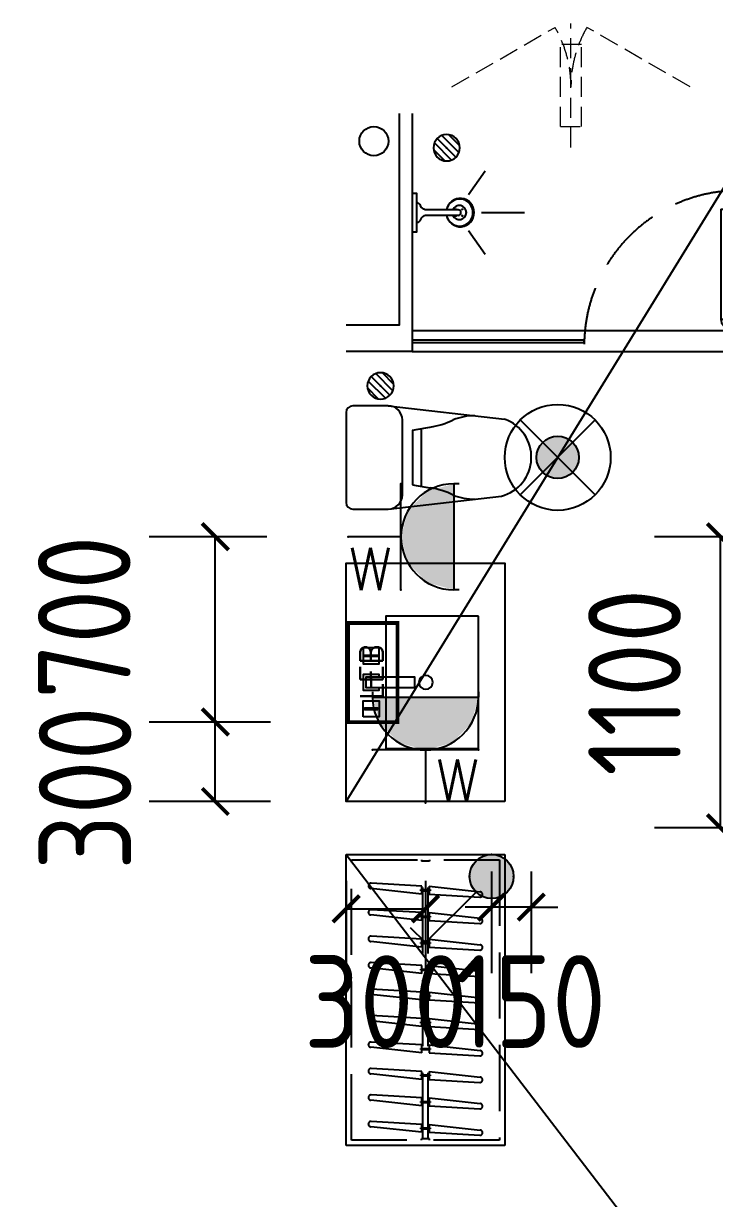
# Model space of a CAD drawing. Extents: x 3774419 to 4775970, y -926964 to 2266.
# Drawn here: x 3985800 to 3988413, y -704533 to -700094 of the extents above; entities that cross this region are included whole.
import ezdxf
from ezdxf.enums import TextEntityAlignment as Align

# ---------------------------------------------------------------- set-up
doc = ezdxf.new("R2010")
doc.units = 0
doc.header["$LTSCALE"] = 1000
doc.header["$MEASUREMENT"] = 0
for name, pattern in [('A户型$0$DASH', [0.35, 0.25, -0.1]), ('DASH', [0.35, 0.25, -0.1]), ('HIDDEN', [0.375, 0.25, -0.125])]:
    doc.linetypes.add(name, pattern=pattern)
doc.layers.get('0').update_dxf_attribs({"linetype": 'CONTINUOUS'})
doc.layers.get('Defpoints').update_dxf_attribs({"linetype": 'CONTINUOUS'})
for name, color, linetype in [('!!电气', 1, 'CONTINUOUS'), ('5fur', 175, 'CONTINUOUS'), ('EQUIP-插座', 3, 'CONTINUOUS'), ('EQUIP-照明', 3, 'CONTINUOUS'), ('IP-bath&kitchen-JOHNSON', 4, 'CONTINUOUS'), ('LVTRY', 252, 'CONTINUOUS'), ('P-bath&kitchen-JOHNSON', 4, 'CONTINUOUS'), ('TEL_TEXT', 7, 'CONTINUOUS'), ('VPIPE-中水', 122, 'CONTINUOUS')]:
    doc.layers.add(name, color=color, linetype=linetype)
for name, color, linetype, lineweight in [('EQUIP-消防', 3, 'CONTINUOUS', 20), ('WINDOW', 146, 'CONTINUOUS', 20), ('平面-空调室内机', 176, 'CONTINUOUS', 9), ('平面-空调预留孔', 252, 'CONTINUOUS', 15)]:
    doc.layers.add(name, color=color, linetype=linetype, lineweight=lineweight)
doc.styles.add('_TEL_DIM', font='SIMPLEX', dxfattribs={"width": 0.8, "height": 3.5, "bigfont": 'HZTXT'})
doc.styles.get("Standard").update_dxf_attribs({"font": 'gbenor.shx', "bigfont": 'gbcbig.shx'})
doc.dimstyles.get("Standard").update_dxf_attribs({"dimscale": 100, "dimtxt": 3.5, "dimasz": 1, "dimexe": 2.5, "dimexo": 3, "dimgap": 1.5, "dimtad": 1, "dimdec": 0, "dimzin": 0, "dimdsep": 46, "dimtxsty": 'Standard', "dimblk": 'ARCHTICK', "dimcen": 0.09, "dimadec": 0, "dimazin": 0, "dimtfac": 1, "dimtdec": 0, "dimtix": 1, "dimtmove": 2, "dimatfit": 3, "dimfxl": 1, "dimtolj": 1, "dimtzin": 0, "dimarcsym": 0})

# ---------------------------------------------------------------- blocks, each defined once
blk = doc.blocks.new('rrrrrrrrrrrra')
at = {"color": 8}
for p, q in [((-112.4, 458.7), (-112.4, 324.3)), ((252.6, 483.7), (-87.4, 483.7)), ((277.6, 324.3), (277.6, 458.7)), ((-112.4, 324.3), (-63.7, -103.4)), ((277.6, 324.3), (227.5, -115.6)), ((-59.1, 271.1), (224.3, 271.1)), ((-20.6, 232.4), (-34.2, 153.6)), ((185.8, 232.4), (-20.6, 232.4)), ((185.8, 232.4), (199.4, 153.6)), ((191.3, 200.5), (-26.1, 200.5))]:
    blk.add_line(p, q, dxfattribs=at)
for centre, radius, start, end in [((-87.4, 458.7), 25, 90, 180), ((252.6, 458.7), 25, 0, 90), ((-59.1, 324.3), 53.3, 180, 270), ((224.3, 324.3), 53.3, 270, 0), ((-322.6, 209.8), 293.8, 333.5369, 351.4828), ((487.8, 209.8), 293.8, 188.5172, 206.4631), ((149, -3.2), 224.1, 158.5202, 180), ((16.2, -3.2), 224.1, 0, 21.4798), ((83.8, -63.6), 152.8, 195.0773, 340.1181)]:
    blk.add_arc(centre, radius, start, end, dxfattribs=at)
blk = doc.blocks.new('A$C1E0F638F')
for points in [[(499.7, 435.1), (499.7, 85.1), (0, 85.1), (0, 435.1)], [(269.9, 30), (229.9, 30), (229.9, 195), (269.9, 195)], [(119.9, 0), (179.9, 0), (179.9, 60), (119.9, 60)], [(146.9, 55), (152.9, 55), (152.9, 5), (146.9, 5)], [(379.9, 0), (319.9, 0), (319.9, 60), (379.9, 60)], [(352.9, 55), (346.9, 55), (346.9, 5), (352.9, 5)], [(229.9, 30), (269.9, 30), (269.9, 10), (229.9, 10)]]:
    blk.add_lwpolyline(points, close=True)
blk.add_lwpolyline([(269.9, 60), (279.9, 60), (279.9, 0), (219.9, 0), (219.9, 60), (229.9, 60)])
blk.add_circle((249.9, 236.3), 26)
blk = doc.blocks.new('$lvtry$00000171')
for p, q in [((-74.2, 10.6), (-10.6, 74.2)), ((-69.8, -27.4), (27.4, 69.8)), ((-53, -53), (53, 53)), ((-27.4, -69.8), (69.8, 27.4)), ((10.6, -74.2), (74.2, -10.6))]:
    blk.add_line(p, q)
blk.add_circle((0, 0), 75)
blk.add_point((0, 0))
blk = doc.blocks.new('A$C5DCB2F21')
at = {"layer": 'IP-bath&kitchen-JOHNSON', "color": 8}
for p, q in [((73.6, 0), (-73.6, 0)), ((-10.5, -173.5), (-10.5, -49.3)), ((10.6, -173.5), (10.6, -49.3)), ((-68.3, -213.2), (-157.7, -275)), ((68.2, -213.2), (157.6, -275)), ((-0.1, -261.4), (-0.1, -424.7))]:
    blk.add_line(p, q, dxfattribs=at)
blk.add_lwpolyline([(73.6, 0), (73.6, -15.8), (-73.6, -15.8), (-73.6, 0)], dxfattribs=at)
for points in [[(-26.3, -30.7, -0.364142), (-37.8, -15.8, -0.020495)], [(-10.5, -49.4, 0.214893), (-26.3, -30.7, 7.649644)], [(10.6, -49.3, -0.21439), (26.3, -30.7, -7.649644)], [(26.3, -30.7, 0.364142), (37.8, -15.8, 0.020495)]]:
    blk.add_lwpolyline(points, format="xyb", dxfattribs=at)
blk.add_arc((0, -173.5), 10.5, 180, 0, dxfattribs=at)
for centre, major_axis, ratio, start_param, end_param in [((0, -181.3), (53.6, 0), 0.987577, 1.76809, 7.656688), ((0, -178.8), (-51, 0), 0.990052, -1.36297, 4.504563), ((0, -177.8), (-26.8, 0), 0.994812, -1.167677, 4.309269), ((-12.4, -164.7), (0, 1.43), 0.85, -1.570796, 4.712389), ((12.5, -164.7), (0, 1.43), 0.85, 4.712389, 10.995574), ((-12.4, -189.2), (0, 1.43), 0.85, 4.712389, 10.995574), ((12.5, -189.2), (0, 1.43), 0.85, 4.712389, 10.995574)]:
    blk.add_ellipse(centre, major_axis=major_axis, ratio=ratio, start_param=start_param, end_param=end_param, dxfattribs=at)
blk = doc.blocks.new('GDGDRGDGRD')
blk.add_hatch(color=252).paths.add_polyline_path([(491782.3, 524769), (491781.2, 524771.8), (491772.9, 524768.4), (491774, 524765.6)])
at = {"color": 252}
for p, q in [((491771.2, 524768.2), (491783, 524773.1)), ((491771.9, 524767.9), (491772.4, 524768.2)), ((491772, 524751.9), (491774.2, 524751.4)), ((491774.2, 524751.4), (491772.1, 524751.5)), ((491782.8, 524759.9), (491772.3, 524759.9)), ((491772.4, 524768.2), (491773.7, 524764.9)), ((491782.8, 524761.2), (491772.4, 524761.2)), ((491772.6, 524759.9), (491772.6, 524740.3)), ((491773.7, 524764.9), (491783, 524768.8)), ((491777.6, 524770.8), (491777.6, 524731.7)), ((491783.2, 524752), (491781, 524751.5)), ((491781, 524751.5), (491783.1, 524751.5)), ((491781.6, 524772), (491783.3, 524772.7)), ((491781.6, 524772), (491783, 524768.8)), ((491782.6, 524759.9), (491782.6, 524738.5))]:
    blk.add_line(p, q, dxfattribs=at)
for centre, radius, start, end in [((491783.7, 524755), 13.5, 155.1524, 208.9779), ((491771.6, 524767.3), 1, 111.5266, 175.7652), ((491791.1, 524766.6), 20.5, 177.9915, 196.9003), ((491772.1, 524767.5), 0.5, 112.733, 178.0542), ((491791.1, 524766.7), 19.5, 177.4658, 196.2484), ((491786.2, 524755.4), 14.6, 161.8973, 193.7147), ((491772.3, 524748.7), 0.5, 208.9779, 24.2283), ((491781.4, 524752.8), 9.42, 188.0154, 204.2283), ((491782.7, 524748.6), 0.5, 155.4186, 330.1502), ((491771.6, 524753.7), 11.7, 335.4186, 349.5177), ((491806.6, 524764.1), 24, 160.7609, 187.0487), ((491771.3, 524755.4), 12.4, 343.9451, 21.3478), ((491783.4, 524772), 1.17, 340.0401, 112.533), ((491771.5, 524755), 13.4, 330.1502, 25.0815), ((491783.5, 524772.2), 0.5, 340.7609, 112.533), ((491803.9, 524764.6), 20.6, 160.0401, 190.8473)]:
    blk.add_arc(centre, radius, start, end, dxfattribs=at)
blk.add_open_spline([(491772.6, 524740.3), (491773.5, 524739.5), (491775.3, 524737.9), (491778.5, 524741.7), (491781, 524739.7), (491782.6, 524738.5)], degree=3, knots=[0, 0, 0, 0, 3.066329, 6.218313, 11.124135, 11.124135, 11.124135, 11.124135])
at = {"layer": 'IP-bath&kitchen-JOHNSON', "color": 252}
for p, q in [((490532.6, 524228.1), (491882.6, 524228.1)), ((490532.6, 524193.1), (491182.6, 524193.1)), ((490532.6, 524183.1), (491182.6, 524183.1)), ((491182.6, 524183.1), (491182.6, 524193.1)), ((491882.6, 524183.1), (491782.6, 524183.1)), ((491782.6, 524173.1), (491782.6, 524183.1)), ((491882.6, 524173.1), (491782.6, 524173.1)), ((490532.6, 524148.1), (491882.6, 524148.1))]:
    blk.add_line(p, q, dxfattribs=at)
for points in [[(490532.6, 525048.5), (490532.6, 524148.1), (490282.6, 524148.1)], [(490482.6, 525048.5), (490482.6, 524248.1), (490282.6, 524248.1)]]:
    blk.add_lwpolyline(points, dxfattribs=at)
at = {"layer": 'LVTRY', "color": 252}
blk.add_lwpolyline([(490882.6, 522448.5), (490282.6, 522448.5), (490282.6, 523348.5), (490882.6, 523348.5)], close=True, dxfattribs=at)
at = {"layer": 'P-bath&kitchen-JOHNSON', "color": 252}
for p, q in [((491735.2, 524722.6), (491735.2, 524697.2)), ((491766.9, 524722.6), (491735.2, 524722.6)), ((491772.5, 524735.5), (491778.8, 524735.5)), ((491772.5, 524705.5), (491772.5, 524735.5)), ((491772.5, 524705.5), (491778.8, 524705.5)), ((491775.4, 524735.5), (491777.7, 524733.2)), ((491775.4, 524716.5), (491775.4, 524735.5)), ((491775.4, 524724.6), (491775.4, 524705.5)), ((491775.4, 524705.5), (491777.7, 524707.8)), ((491777.7, 524718), (491777.7, 524733.2)), ((491777.7, 524718), (491777.7, 524707.8)), ((491778.8, 524735.5), (491780.5, 524733.8)), ((491778.8, 524733.2), (491778.8, 524735.5)), ((491778.8, 524707.8), (491778.8, 524705.5)), ((491778.8, 524705.5), (491780.5, 524707.3)), ((491780.5, 524733.2), (491780.5, 524733.8)), ((491780.5, 524707.8), (491780.5, 524707.3)), ((491788.8, 524722.6), (491843.5, 524722.6)), ((491794.2, 524735.5), (491797.1, 524735.5)), ((491794.2, 524735.5), (491794.2, 524705.5)), ((491794.2, 524705.5), (491797.1, 524705.5)), ((491797.1, 524735.5), (491799.4, 524733.2)), ((491797.1, 524735.5), (491797.1, 524718.1)), ((491797.1, 524705.5), (491797.1, 524723)), ((491797.1, 524705.5), (491799.4, 524707.9)), ((491799.4, 524707.9), (491799.4, 524733.2)), ((491820.4, 524697.2), (491820.4, 524722.6)), ((491699.5, 524686.9), (491699.5, 524271.2)), ((491699.5, 524686.9), (491724.8, 524686.9)), ((491724.8, 524686.9), (491724.8, 524271.2)), ((491766.9, 524697.2), (491735.2, 524697.2)), ((491788.8, 524697.2), (491843.5, 524697.2)), ((491699.5, 524271.2), (491724.8, 524271.2)), ((491735.2, 524235.5), (491735.2, 524260.8)), ((491735.2, 524260.8), (491766.9, 524260.8)), ((491769.2, 524263.1), (491766.9, 524260.8)), ((491766.9, 524260.8), (491766.9, 524235.5)), ((491769.2, 524263.1), (491769.2, 524233.2)), ((491772, 524263.1), (491769.2, 524263.1)), ((491772, 524263.1), (491772, 524233.2)), ((491783.6, 524263.1), (491786.4, 524263.1)), ((491783.6, 524233.2), (491783.6, 524263.1)), ((491786.4, 524233.2), (491786.4, 524263.1)), ((491786.4, 524263.1), (491788.2, 524261.4)), ((491788.2, 524234.9), (491788.2, 524261.4)), ((491735.2, 524235.5), (491766.9, 524235.5)), ((491769.2, 524233.2), (491766.9, 524235.5)), ((491772, 524233.2), (491769.2, 524233.2)), ((491783.6, 524233.2), (491786.4, 524233.2))]:
    blk.add_line(p, q, dxfattribs=at)
blk.add_lwpolyline([(491782.6, 524173.1), (491782.6, 524759.9), (491772.6, 524759.9), (491772.6, 524173.2)], close=True, dxfattribs=at)
at = {"layer": 'P-bath&kitchen-JOHNSON', "color": 252, "linetype": 'DASH'}
blk.add_arc((491768.7, 524170.7), 586.2, 89.7967, 179.3922, dxfattribs=at)
at = {"layer": 'P-bath&kitchen-JOHNSON', "color": 252}
blk.add_arc((491834.9, 524709.9), 15.3, 304.053, 55.9616, dxfattribs=at)
for centre, major_axis, start_param, end_param in [((491735.2, 524686.9), (0, 10.4), 0, 1.570796), ((491735.2, 524271.2), (0, 35.7), 1.570796, 3.141593), ((491735.2, 524271.2), (0, 10.4), 1.570796, 3.141593)]:
    blk.add_ellipse(centre, major_axis=major_axis, ratio=1, start_param=start_param, end_param=end_param, dxfattribs=at)
at = {"layer": 'IP-bath&kitchen-JOHNSON', "color": 252, "rotation": 90.008488524447}
blk.add_blockref('A$C5DCB2F21', (490532.6, 524673.5), dxfattribs=at)
at = {"layer": 'LVTRY', "color": 252, "xscale": -0.6666666667107826, "yscale": 0.6666666667107826}
for p in [(490662.6, 524918.5), (490412.6, 524018.5)]:
    blk.add_blockref('$lvtry$00000171', p, dxfattribs=at)
at = {"layer": 'LVTRY', "color": 252, "extrusion": (0, 0, -1), "xscale": -1, "zscale": -1, "rotation": 270}
blk.add_blockref('rrrrrrrrrrrra', (-490766.3, 523665.7), dxfattribs=at)
at = {"layer": 'LVTRY', "color": 252, "xscale": -1, "rotation": 270}
blk.add_blockref('A$C1E0F638F', (490347.5, 522648.8), dxfattribs=at)
blk = doc.blocks.new('dongkong')
at = {"layer": '平面-空调预留孔', "color": 8, "linetype": 'HIDDEN', "ltscale": 0.3}
for p, q in [((-603796, 210899.9), (-603796, 210431.5)), ((-603836, 210821), (-603836, 210510.8)), ((-603836, 210821), (-603756, 210821)), ((-603756, 210821), (-603756, 210510.8))]:
    blk.add_line(p, q, dxfattribs=at)
blk.add_lwpolyline([(-603756, 210510.8), (-603836, 210510.8)], dxfattribs=at)
blk = doc.blocks.new('FGDGDGRDGRRD')
at = {"color": 252}
for p, q in [((419434.8, 366658.6), (419434.8, 367758.3)), ((419434.8, 367758.3), (420034.8, 367758.3)), ((419434.8, 366658.6), (419434.8, 367758.3)), ((419434.8, 367758.3), (420034.8, 367758.3)), ((420034.8, 367758.3), (420034.8, 366658.6)), ((420034.8, 367758.3), (420034.8, 366658.6)), ((420034.8, 366658.6), (419434.8, 366658.6)), ((420034.8, 366658.6), (419434.8, 366658.6)), ((420034.8, 366658.6), (420034.8, 366658.6)), ((420034.8, 366658.6), (420034.8, 366658.6))]:
    blk.add_line(p, q, dxfattribs=at)
at = {"layer": '5fur', "color": 252, "linetype": 'A户型$0$DASH'}
for p, q in [((419434.8, 366658.6), (419434.8, 367758.3)), ((419434.8, 367758.3), (420034.8, 367758.3)), ((419434.8, 366658.6), (419434.8, 367758.3)), ((419434.8, 367758.3), (420034.8, 367758.3)), ((419454.8, 366678.6), (419454.8, 367738.3)), ((419454.8, 367738.3), (420014.8, 367738.3)), ((419454.8, 366678.6), (419454.8, 367738.3)), ((419454.8, 367738.3), (420014.8, 367738.3)), ((419719.6, 367738.3), (419719.6, 367733.3)), ((419719.6, 367738.3), (419719.6, 367733.3)), ((419750.1, 367733.3), (419719.6, 367733.3)), ((419750.1, 367733.3), (419719.6, 367733.3)), ((419724.6, 366683.6), (419724.6, 367733.3)), ((419724.6, 366683.6), (419724.6, 367733.3)), ((419745.1, 366683.6), (419745.1, 367733.3)), ((419745.1, 366683.6), (419745.1, 367733.3)), ((419750.1, 367738.3), (419750.1, 367733.3)), ((419750.1, 367738.3), (419750.1, 367733.3)), ((420014.8, 367738.3), (420014.8, 366678.6)), ((420014.8, 367738.3), (420014.8, 366678.6)), ((420034.8, 367758.3), (420034.8, 366658.6)), ((420034.8, 367758.3), (420034.8, 366658.6)), ((419720.5, 367638.3), (419529.4, 367649.5)), ((419720.5, 367638.3), (419529.4, 367649.5)), ((419720.5, 367625.3), (419720.5, 367638.3)), ((419720.5, 367625.3), (419720.5, 367638.3)), ((419749.1, 367638.3), (419749.1, 367625.3)), ((419749.1, 367638.3), (419941.8, 367617)), ((419749.1, 367638.3), (419749.1, 367625.3)), ((419749.1, 367638.3), (419941.8, 367617)), ((419720.5, 367608.3), (419527.8, 367629.6)), ((419720.5, 367608.3), (419527.8, 367629.6)), ((419717.5, 367621.3), (419717.5, 367625.3)), ((419717.5, 367625.3), (419752.1, 367625.3)), ((419717.5, 367621.3), (419717.5, 367625.3)), ((419717.5, 367625.3), (419752.1, 367625.3)), ((419717.5, 367621.3), (419752.1, 367621.3)), ((419717.5, 367621.3), (419752.1, 367621.3)), ((419720.5, 367608.3), (419720.5, 367621.3)), ((419720.5, 367608.3), (419720.5, 367621.3)), ((419749.1, 367621.3), (419749.1, 367608.3)), ((419749.1, 367621.3), (419749.1, 367608.3)), ((419749.1, 367608.3), (419940.3, 367597.1)), ((419749.1, 367608.3), (419940.3, 367597.1)), ((419752.1, 367625.3), (419752.1, 367621.3)), ((419752.1, 367625.3), (419752.1, 367621.3)), ((419720.5, 367538.3), (419529.4, 367549.5)), ((419720.5, 367538.3), (419529.4, 367549.5)), ((419720.5, 367508.3), (419527.8, 367529.6)), ((419720.5, 367508.3), (419527.8, 367529.6)), ((419717.5, 367521.3), (419717.5, 367525.3)), ((419717.5, 367525.3), (419752.1, 367525.3)), ((419717.5, 367521.3), (419717.5, 367525.3)), ((419717.5, 367525.3), (419752.1, 367525.3)), ((419717.5, 367521.3), (419752.1, 367521.3)), ((419717.5, 367521.3), (419752.1, 367521.3)), ((419720.5, 367525.3), (419720.5, 367538.3)), ((419720.5, 367525.3), (419720.5, 367538.3)), ((419720.5, 367508.3), (419720.5, 367521.3)), ((419720.5, 367508.3), (419720.5, 367521.3)), ((419749.1, 367538.3), (419749.1, 367525.3)), ((419749.1, 367538.3), (419941.8, 367517)), ((419749.1, 367538.3), (419749.1, 367525.3)), ((419749.1, 367538.3), (419941.8, 367517)), ((419749.1, 367521.3), (419749.1, 367508.3)), ((419749.1, 367521.3), (419749.1, 367508.3)), ((419749.1, 367508.3), (419940.3, 367497.1)), ((419749.1, 367508.3), (419940.3, 367497.1)), ((419752.1, 367525.3), (419752.1, 367521.3)), ((419752.1, 367525.3), (419752.1, 367521.3)), ((419720.5, 367408.3), (419527.8, 367429.6)), ((419720.5, 367408.3), (419527.8, 367429.6)), ((419720.5, 367438.3), (419529.4, 367449.5)), ((419720.5, 367438.3), (419529.4, 367449.5)), ((419717.5, 367421.3), (419717.5, 367425.3)), ((419717.5, 367425.3), (419752.1, 367425.3)), ((419717.5, 367421.3), (419717.5, 367425.3)), ((419717.5, 367425.3), (419752.1, 367425.3)), ((419717.5, 367421.3), (419752.1, 367421.3)), ((419717.5, 367421.3), (419752.1, 367421.3)), ((419720.5, 367425.3), (419720.5, 367438.3)), ((419720.5, 367425.3), (419720.5, 367438.3)), ((419720.5, 367408.3), (419720.5, 367421.3)), ((419720.5, 367408.3), (419720.5, 367421.3)), ((419749.1, 367438.3), (419749.1, 367425.3)), ((419749.1, 367438.3), (419941.8, 367417)), ((419749.1, 367438.3), (419749.1, 367425.3)), ((419749.1, 367438.3), (419941.8, 367417)), ((419749.1, 367421.3), (419749.1, 367408.3)), ((419749.1, 367421.3), (419749.1, 367408.3)), ((419752.1, 367425.3), (419752.1, 367421.3)), ((419752.1, 367425.3), (419752.1, 367421.3)), ((419749.1, 367408.3), (419940.3, 367397.1)), ((419749.1, 367408.3), (419940.3, 367397.1)), ((419720.5, 367308.3), (419527.8, 367329.6)), ((419720.5, 367308.3), (419527.8, 367329.6)), ((419720.5, 367338.3), (419529.4, 367349.5)), ((419720.5, 367338.3), (419529.4, 367349.5)), ((419717.5, 367321.3), (419717.5, 367325.3)), ((419717.5, 367325.3), (419752.1, 367325.3)), ((419717.5, 367321.3), (419717.5, 367325.3)), ((419717.5, 367325.3), (419752.1, 367325.3)), ((419720.5, 367325.3), (419720.5, 367338.3)), ((419720.5, 367325.3), (419720.5, 367338.3)), ((419749.1, 367338.3), (419749.1, 367325.3)), ((419749.1, 367338.3), (419941.8, 367317)), ((419749.1, 367338.3), (419749.1, 367325.3)), ((419749.1, 367338.3), (419941.8, 367317)), ((419752.1, 367325.3), (419752.1, 367321.3)), ((419752.1, 367325.3), (419752.1, 367321.3)), ((419717.5, 367321.3), (419752.1, 367321.3)), ((419717.5, 367321.3), (419752.1, 367321.3)), ((419720.5, 367308.3), (419720.5, 367321.3)), ((419720.5, 367308.3), (419720.5, 367321.3)), ((419749.1, 367321.3), (419749.1, 367308.3)), ((419749.1, 367321.3), (419749.1, 367308.3)), ((419749.1, 367308.3), (419940.3, 367297.1)), ((419749.1, 367308.3), (419940.3, 367297.1)), ((419720.5, 367238.3), (419529.4, 367249.5)), ((419720.5, 367238.3), (419529.4, 367249.5)), ((419720.5, 367225.3), (419720.5, 367238.3)), ((419720.5, 367225.3), (419720.5, 367238.3)), ((419749.1, 367238.3), (419749.1, 367225.3)), ((419749.1, 367238.3), (419941.8, 367217)), ((419749.1, 367238.3), (419749.1, 367225.3)), ((419749.1, 367238.3), (419941.8, 367217)), ((419720.5, 367208.3), (419527.8, 367229.6)), ((419720.5, 367208.3), (419527.8, 367229.6)), ((419717.5, 367221.3), (419717.5, 367225.3)), ((419717.5, 367225.3), (419752.1, 367225.3)), ((419717.5, 367221.3), (419717.5, 367225.3)), ((419717.5, 367225.3), (419752.1, 367225.3)), ((419717.5, 367221.3), (419752.1, 367221.3)), ((419717.5, 367221.3), (419752.1, 367221.3)), ((419720.5, 367208.3), (419720.5, 367221.3)), ((419720.5, 367208.3), (419720.5, 367221.3)), ((419749.1, 367221.3), (419749.1, 367208.3)), ((419749.1, 367221.3), (419749.1, 367208.3)), ((419749.1, 367208.3), (419940.3, 367197.1)), ((419749.1, 367208.3), (419940.3, 367197.1)), ((419752.1, 367225.3), (419752.1, 367221.3)), ((419752.1, 367225.3), (419752.1, 367221.3)), ((419720.5, 367138.3), (419529.4, 367149.5)), ((419720.5, 367138.3), (419529.4, 367149.5)), ((419720.5, 367108.3), (419527.8, 367129.6)), ((419720.5, 367108.3), (419527.8, 367129.6)), ((419717.5, 367121.3), (419717.5, 367125.3)), ((419717.5, 367125.3), (419752.1, 367125.3)), ((419717.5, 367121.3), (419717.5, 367125.3)), ((419717.5, 367125.3), (419752.1, 367125.3)), ((419717.5, 367121.3), (419752.1, 367121.3)), ((419717.5, 367121.3), (419752.1, 367121.3)), ((419720.5, 367125.3), (419720.5, 367138.3)), ((419720.5, 367125.3), (419720.5, 367138.3)), ((419720.5, 367108.3), (419720.5, 367121.3)), ((419720.5, 367108.3), (419720.5, 367121.3)), ((419749.1, 367138.3), (419749.1, 367125.3)), ((419749.1, 367138.3), (419941.8, 367117)), ((419749.1, 367138.3), (419749.1, 367125.3)), ((419749.1, 367138.3), (419941.8, 367117)), ((419749.1, 367121.3), (419749.1, 367108.3)), ((419749.1, 367121.3), (419749.1, 367108.3)), ((419749.1, 367108.3), (419940.3, 367097.1)), ((419749.1, 367108.3), (419940.3, 367097.1)), ((419752.1, 367125.3), (419752.1, 367121.3)), ((419752.1, 367125.3), (419752.1, 367121.3)), ((419720.5, 367008.3), (419527.8, 367029.6)), ((419720.5, 367008.3), (419527.8, 367029.6)), ((419720.5, 367038.3), (419529.4, 367049.5)), ((419720.5, 367038.3), (419529.4, 367049.5)), ((419717.5, 367021.3), (419717.5, 367025.3)), ((419717.5, 367025.3), (419752.1, 367025.3)), ((419717.5, 367021.3), (419717.5, 367025.3)), ((419717.5, 367025.3), (419752.1, 367025.3)), ((419717.5, 367021.3), (419752.1, 367021.3)), ((419717.5, 367021.3), (419752.1, 367021.3)), ((419720.5, 367025.3), (419720.5, 367038.3)), ((419720.5, 367025.3), (419720.5, 367038.3)), ((419720.5, 367008.3), (419720.5, 367021.3)), ((419720.5, 367008.3), (419720.5, 367021.3)), ((419749.1, 367038.3), (419749.1, 367025.3)), ((419749.1, 367038.3), (419941.8, 367017)), ((419749.1, 367038.3), (419749.1, 367025.3)), ((419749.1, 367038.3), (419941.8, 367017)), ((419749.1, 367021.3), (419749.1, 367008.3)), ((419749.1, 367021.3), (419749.1, 367008.3)), ((419752.1, 367025.3), (419752.1, 367021.3)), ((419752.1, 367025.3), (419752.1, 367021.3)), ((419749.1, 367008.3), (419940.3, 366997.1)), ((419749.1, 367008.3), (419940.3, 366997.1)), ((419720.5, 366908.3), (419527.8, 366929.6)), ((419720.5, 366908.3), (419527.8, 366929.6)), ((419720.5, 366938.3), (419529.4, 366949.5)), ((419720.5, 366938.3), (419529.4, 366949.5)), ((419717.5, 366921.3), (419717.5, 366925.3)), ((419717.5, 366925.3), (419752.1, 366925.3)), ((419717.5, 366921.3), (419717.5, 366925.3)), ((419717.5, 366925.3), (419752.1, 366925.3)), ((419720.5, 366925.3), (419720.5, 366938.3)), ((419720.5, 366925.3), (419720.5, 366938.3)), ((419749.1, 366938.3), (419749.1, 366925.3)), ((419749.1, 366938.3), (419941.8, 366917)), ((419749.1, 366938.3), (419749.1, 366925.3)), ((419749.1, 366938.3), (419941.8, 366917)), ((419752.1, 366925.3), (419752.1, 366921.3)), ((419752.1, 366925.3), (419752.1, 366921.3)), ((419717.5, 366921.3), (419752.1, 366921.3)), ((419717.5, 366921.3), (419752.1, 366921.3)), ((419720.5, 366908.3), (419720.5, 366921.3)), ((419720.5, 366908.3), (419720.5, 366921.3)), ((419749.1, 366921.3), (419749.1, 366908.3)), ((419749.1, 366921.3), (419749.1, 366908.3)), ((419749.1, 366908.3), (419940.3, 366897.1)), ((419749.1, 366908.3), (419940.3, 366897.1)), ((419720.5, 366838.3), (419529.4, 366849.5)), ((419720.5, 366838.3), (419529.4, 366849.5)), ((419720.5, 366825.3), (419720.5, 366838.3)), ((419720.5, 366825.3), (419720.5, 366838.3)), ((419749.1, 366838.3), (419749.1, 366825.3)), ((419749.1, 366838.3), (419941.8, 366817)), ((419749.1, 366838.3), (419749.1, 366825.3)), ((419749.1, 366838.3), (419941.8, 366817)), ((419720.5, 366808.3), (419527.8, 366829.6)), ((419720.5, 366808.3), (419527.8, 366829.6)), ((419717.5, 366821.3), (419717.5, 366825.3)), ((419717.5, 366825.3), (419752.1, 366825.3)), ((419717.5, 366821.3), (419717.5, 366825.3)), ((419717.5, 366825.3), (419752.1, 366825.3)), ((419717.5, 366821.3), (419752.1, 366821.3)), ((419717.5, 366821.3), (419752.1, 366821.3)), ((419720.5, 366808.3), (419720.5, 366821.3)), ((419720.5, 366808.3), (419720.5, 366821.3)), ((419749.1, 366821.3), (419749.1, 366808.3)), ((419749.1, 366821.3), (419749.1, 366808.3)), ((419749.1, 366808.3), (419940.3, 366797.1)), ((419749.1, 366808.3), (419940.3, 366797.1)), ((419752.1, 366825.3), (419752.1, 366821.3)), ((419752.1, 366825.3), (419752.1, 366821.3)), ((419720.5, 366738.3), (419529.4, 366749.5)), ((419720.5, 366738.3), (419529.4, 366749.5)), ((419720.5, 366708.3), (419527.8, 366729.6)), ((419720.5, 366708.3), (419527.8, 366729.6)), ((419717.5, 366721.3), (419717.5, 366725.3)), ((419717.5, 366725.3), (419752.1, 366725.3)), ((419717.5, 366721.3), (419717.5, 366725.3)), ((419717.5, 366725.3), (419752.1, 366725.3)), ((419717.5, 366721.3), (419752.1, 366721.3)), ((419717.5, 366721.3), (419752.1, 366721.3)), ((419720.5, 366725.3), (419720.5, 366738.3)), ((419720.5, 366725.3), (419720.5, 366738.3)), ((419720.5, 366708.3), (419720.5, 366721.3)), ((419720.5, 366708.3), (419720.5, 366721.3)), ((419749.1, 366738.3), (419749.1, 366725.3)), ((419749.1, 366738.3), (419941.8, 366717)), ((419749.1, 366738.3), (419749.1, 366725.3)), ((419749.1, 366738.3), (419941.8, 366717)), ((419749.1, 366721.3), (419749.1, 366708.3)), ((419749.1, 366721.3), (419749.1, 366708.3)), ((419749.1, 366708.3), (419940.3, 366697.1)), ((419749.1, 366708.3), (419940.3, 366697.1)), ((419752.1, 366725.3), (419752.1, 366721.3)), ((419752.1, 366725.3), (419752.1, 366721.3)), ((420034.8, 366658.6), (419434.8, 366658.6)), ((420034.8, 366658.6), (419434.8, 366658.6)), ((420014.8, 366678.6), (419454.8, 366678.6)), ((420014.8, 366678.6), (419454.8, 366678.6)), ((419719.6, 366678.6), (419719.6, 366683.6)), ((419719.6, 366678.6), (419719.6, 366683.6)), ((419750.1, 366683.6), (419719.6, 366683.6)), ((419750.1, 366683.6), (419719.6, 366683.6)), ((419750.1, 366678.6), (419750.1, 366683.6)), ((419750.1, 366678.6), (419750.1, 366683.6))]:
    blk.add_line(p, q, dxfattribs=at)
for centre, start, end in [((419528.8, 367639.5), 86.9606, 264.2894), ((419528.8, 367639.5), 86.9606, 264.2894), ((419940.8, 367607), 266.9606, 84.2894), ((419940.8, 367607), 266.9606, 84.2894), ((419528.8, 367539.5), 86.9606, 264.2894), ((419528.8, 367539.5), 86.9606, 264.2894), ((419940.8, 367507), 266.9606, 84.2894), ((419940.8, 367507), 266.9606, 84.2894), ((419528.8, 367439.5), 86.9606, 264.2894), ((419528.8, 367439.5), 86.9606, 264.2894), ((419940.8, 367407), 266.9606, 84.2894), ((419940.8, 367407), 266.9606, 84.2894), ((419528.8, 367339.5), 86.9606, 264.2894), ((419528.8, 367339.5), 86.9606, 264.2894), ((419940.8, 367307), 266.9606, 84.2894), ((419940.8, 367307), 266.9606, 84.2894), ((419528.8, 367239.5), 86.9606, 264.2894), ((419528.8, 367239.5), 86.9606, 264.2894), ((419940.8, 367207), 266.9606, 84.2894), ((419940.8, 367207), 266.9606, 84.2894), ((419528.8, 367139.5), 86.9606, 264.2894), ((419528.8, 367139.5), 86.9606, 264.2894), ((419940.8, 367107), 266.9606, 84.2894), ((419940.8, 367107), 266.9606, 84.2894), ((419528.8, 367039.5), 86.9606, 264.2894), ((419528.8, 367039.5), 86.9606, 264.2894), ((419940.8, 367007), 266.9606, 84.2894), ((419940.8, 367007), 266.9606, 84.2894), ((419528.8, 366939.5), 86.9606, 264.2894), ((419528.8, 366939.5), 86.9606, 264.2894), ((419940.8, 366907), 266.9606, 84.2894), ((419940.8, 366907), 266.9606, 84.2894), ((419528.8, 366839.5), 86.9606, 264.2894), ((419528.8, 366839.5), 86.9606, 264.2894), ((419940.8, 366807), 266.9606, 84.2894), ((419940.8, 366807), 266.9606, 84.2894), ((419528.8, 366739.5), 86.9606, 264.2894), ((419528.8, 366739.5), 86.9606, 264.2894), ((419940.8, 366707), 266.9606, 84.2894), ((419940.8, 366707), 266.9606, 84.2894)]:
    blk.add_arc(centre, 10, start, end, dxfattribs=at)
blk = doc.blocks.new('A$C1C403CBE')
at = {"layer": 'VPIPE-中水', "color": 252, "linetype": 'Continuous'}
blk.add_circle((205.1, 8895), 55, dxfattribs=at)
at = {"layer": 'WINDOW', "color": 252, "linetype": 'DASH', "ltscale": 0.3}
for points in [[(500.1, 9100), (889.8, 9324.9, -0.131605), (950.1, 9100)], [(1400.1, 9100), (1010.3, 9324.9, 0.131605), (950.1, 9100)]]:
    blk.add_lwpolyline(points, format="xyb", dxfattribs=at)
blk.add_blockref('FGDGDGRDGRRD', (-419334.8, -361558.3))
at = {"color": 252}
blk.add_blockref('GDGDRGDGRD', (-490182.5, -516048.5), dxfattribs=at)
at = {"layer": '平面-空调室内机', "color": 252, "ltscale": 0.3, "xscale": -1, "rotation": 180}
blk.add_blockref('dongkong', (604746, 219771), dxfattribs=at)
blk = doc.blocks.new('$equip$00001149')
for p, q in [((-0.354, 0.354), (0.354, -0.354)), ((0.354, 0.354), (-0.354, -0.354))]:
    blk.add_line(p, q)
for radius in [0.5, 0.2]:
    blk.add_circle((0, 0), radius)
for points in [[(-0.1, 0.173), (0.1, 0.173), (-0.173, 0.1), (0.173, 0.1)], [(0, 0.2), (0, 0.2), (-0.1, 0.173), (0.1, 0.173)], [(-0.173, 0.1), (0.173, 0.1), (-0.2, 0), (0.2, 0)], [(-0.173, -0.1), (0.173, -0.1), (-0.2, 0), (0.2, 0)], [(-0.1, -0.173), (0.1, -0.173), (-0.173, -0.1), (0.173, -0.1)], [(0, -0.2), (0, -0.2), (-0.1, -0.173), (0.1, -0.173)]]:
    blk.add_solid(points)
at = {"flags": 9}
blk.add_attdef('A', (0, 0), '', height=0.00002, dxfattribs=at)
blk = doc.blocks.new('_ArchTick')
at = {"color": 0, "linetype": 'ByBlock', "const_width": 0.15}
blk.add_lwpolyline([(-0.5, -0.5), (0.5, 0.5)], dxfattribs=at)
blk = doc.blocks.new('*D272')
at = {"layer": '!!电气', "color": 0, "lineweight": -2, "transparency": 16777216}
for p, q in [((3987020.1, -703333.2), (3987020.1, -703688.5)), ((3987320.1, -703333.2), (3987320.1, -703688.5)), ((3987020.1, -703438.5), (3987320.1, -703438.5))]:
    blk.add_line(p, q, dxfattribs=at)
at = {"layer": 'Defpoints', "color": 0, "transparency": 16777216}
for p in [(3987020.1, -703033.2), (3987320.1, -703033.2), (3987320.1, -703438.5)]:
    blk.add_point(p, dxfattribs=at)
at = {"layer": '!!电气', "color": 0, "lineweight": -2, "transparency": 16777216, "xscale": 100, "yscale": 100, "zscale": 100, "rotation": 180}
blk.add_blockref('_ArchTick', (3987020.1, -703438.5), dxfattribs=at)
at = {"layer": '!!电气', "color": 0, "lineweight": -2, "transparency": 16777216, "xscale": 100, "yscale": 100, "zscale": 100}
blk.add_blockref('_ArchTick', (3987320.1, -703438.5), dxfattribs=at)
at = {"layer": '!!电气', "color": 0, "transparency": 16777216, "insert": (3987170.1, -703789.4), "char_height": 350, "attachment_point": 5}
blk.add_mtext('\\A1;300', dxfattribs=at)
blk = doc.blocks.new('*D273')
at = {"layer": '!!电气', "color": 0, "lineweight": -2, "transparency": 16777216}
for p, q in [((3987570, -703297.9), (3987570, -703682.4)), ((3987720, -703297.9), (3987720, -703682.4)), ((3987570, -703432.4), (3987470, -703432.4)), ((3987720, -703432.4), (3987570, -703432.4)), ((3987720, -703432.4), (3987820, -703432.4))]:
    blk.add_line(p, q, dxfattribs=at)
at = {"layer": 'Defpoints', "color": 0, "transparency": 16777216}
for p in [(3987570, -702997.9), (3987720, -702997.9), (3987570, -703432.4)]:
    blk.add_point(p, dxfattribs=at)
at = {"layer": '!!电气', "color": 0, "lineweight": -2, "transparency": 16777216, "xscale": 100, "yscale": 100, "zscale": 100}
blk.add_blockref('_ArchTick', (3987570, -703432.4), dxfattribs=at)
at = {"layer": '!!电气', "color": 0, "lineweight": -2, "transparency": 16777216, "xscale": 100, "yscale": 100, "zscale": 100, "rotation": 180}
blk.add_blockref('_ArchTick', (3987720, -703432.4), dxfattribs=at)
at = {"layer": '!!电气', "color": 0, "transparency": 16777216, "insert": (3987717.3, -703789), "char_height": 350, "attachment_point": 5}
blk.add_mtext('\\A1;150', dxfattribs=at)
blk = doc.blocks.new('*D274')
at = {"layer": '!!电气', "color": 0, "lineweight": -2, "transparency": 16777216}
for p, q in [((3986734.5, -702733.2), (3986275.6, -702733.2)), ((3986525.6, -703033.2), (3986525.6, -702733.2)), ((3986734.5, -703033.2), (3986275.6, -703033.2))]:
    blk.add_line(p, q, dxfattribs=at)
at = {"layer": 'Defpoints', "color": 0, "transparency": 16777216}
for p in [(3986525.6, -702733.2), (3987034.5, -702733.2), (3987034.5, -703033.2)]:
    blk.add_point(p, dxfattribs=at)
at = {"layer": '!!电气', "color": 0, "lineweight": -2, "transparency": 16777216, "xscale": 100, "yscale": 100, "zscale": 100}
for p, rotation in [((3986525.6, -702733.2), 90), ((3986525.6, -703033.2), 270)]:
    blk.add_blockref('_ArchTick', p, dxfattribs=dict(at, rotation=rotation))
at = {"layer": '!!电气', "color": 0, "transparency": 16777216, "insert": (3986033.2, -702982.7), "char_height": 350, "attachment_point": 5, "rotation": 90}
blk.add_mtext('\\A1;300', dxfattribs=at)
blk = doc.blocks.new('$equip$00001764')
for p, q in [((-0.5, 1.05), (-0.5, 1)), ((-0.5, 1), (0.5, 1)), ((0.5, 1.05), (0.5, 1)), ((0.5, 0.5), (-0.5, 0.5)), ((0, 0.5), (0, 0))]:
    blk.add_line(p, q)
blk.add_arc((0, 1), 0.5, 180, 0)
for p in [(-0.5, 0.5), (0.5, 0.5), (0, 0)]:
    blk.add_point(p)
for points in [[(0.433, 0.75), (-0.433, 0.75), (0.5, 1), (-0.5, 1)], [(0.25, 0.567), (-0.25, 0.567), (0.433, 0.75), (-0.433, 0.75)], [(0, 0.5), (0, 0.5), (0.25, 0.567), (-0.25, 0.567)]]:
    blk.add_solid(points)
at = {"color": 7, "style": '_TEL_DIM'}
blk.add_attdef('$TEXT$', text='', height=0.4, dxfattribs=at).set_placement((0.303, 0.211), align=Align.MIDDLE_CENTER)
at = {"color": 7, "style": '_TEL_DIM', "flags": 1}
blk.add_attdef('A', text='', height=0.00002, dxfattribs=at).set_placement((0, 0), align=Align.MIDDLE_CENTER)
blk = doc.blocks.new('$equip$00001962')
for p, q in [((0.147, 0.356), (0.625, 0.833)), ((0.625, 0.833), (0.766, 0.692))]:
    blk.add_line(p, q)
blk.add_circle((0, 0.208), 0.208)
for p in [(0, 0.417), (-0.208, 0.208), (0.208, 0.208), (0, 0)]:
    blk.add_point(p)
for points in [[(-0.104, 0.389), (0.104, 0.389), (-0.18, 0.313), (0.18, 0.313)], [(0, 0.417), (0, 0.417), (-0.104, 0.389), (0.104, 0.389)], [(-0.18, 0.313), (0.18, 0.313), (-0.208, 0.208), (0.208, 0.208)], [(-0.18, 0.104), (0.18, 0.104), (-0.208, 0.208), (0.208, 0.208)], [(-0.104, 0.028), (0.104, 0.028), (-0.18, 0.104), (0.18, 0.104)], [(0, 0), (0, 0), (-0.104, 0.028), (0.104, 0.028)]]:
    blk.add_solid(points)
at = {"layer": 'TEL_TEXT', "style": '_TEL_DIM', "flags": 1}
blk.add_attdef('A', text='', height=0.00002, dxfattribs=at).set_placement((0, 0), align=Align.MIDDLE_CENTER)
blk = doc.blocks.new('$equip$00002389')
for p, q in [((-0.65, 0.65), (-0.65, 0)), ((0.65, 0.65), (-0.65, 0.65)), ((0.65, 0), (0.65, 0.65)), ((-0.65, 0), (0.65, 0))]:
    blk.add_line(p, q)
at = {"const_width": 0.05}
blk.add_lwpolyline([(-0.65, 0.65), (0.65, 0.65), (0.65, 0), (-0.65, 0), (-0.65, 0.65), (0.65, 0.65)], dxfattribs=at)
for p in [(0, 0.65), (-0.65, 0.325), (0.65, 0.325), (0, 0)]:
    blk.add_point(p)
at = {"color": 7, "style": '_TEL_DIM'}
blk.add_attdef('$TEXT$', text='', height=0.3, dxfattribs=at).set_placement((0.006, 0.343), align=Align.MIDDLE_CENTER)
at = {"color": 7, "style": '_TEL_DIM', "flags": 1}
blk.add_attdef('A', text='', height=0.00002, dxfattribs=at).set_placement((0, 0), align=Align.MIDDLE_CENTER)
blk = doc.blocks.new('*D276')
at = {"layer": '!!电气', "color": 0, "lineweight": -2, "transparency": 16777216}
for p, q in [((3988520, -702033.2), (3988185.3, -702033.2)), ((3988435.3, -703133.2), (3988435.3, -702033.2)), ((3988520, -703133.2), (3988185.3, -703133.2))]:
    blk.add_line(p, q, dxfattribs=at)
at = {"layer": 'Defpoints', "color": 0, "transparency": 16777216}
for p in [(3988435.3, -702033.2), (3988820, -702033.2), (3988820, -703133.2)]:
    blk.add_point(p, dxfattribs=at)
at = {"layer": '!!电气', "color": 0, "lineweight": -2, "transparency": 16777216, "xscale": 100, "yscale": 100, "zscale": 100}
for p, rotation in [((3988435.3, -702033.2), 90), ((3988435.3, -703133.2), 270)]:
    blk.add_blockref('_ArchTick', p, dxfattribs=dict(at, rotation=rotation))
at = {"layer": '!!电气', "color": 0, "transparency": 16777216, "insert": (3988110.3, -702583.2), "char_height": 350, "attachment_point": 5, "rotation": 90}
blk.add_mtext('\\A1;1100', dxfattribs=at)
blk = doc.blocks.new('*D310')
at = {"layer": '!!电气', "color": 0, "lineweight": -2, "transparency": 16777216}
for p, q in [((3986720, -702032.8), (3986275.6, -702032.8)), ((3986525.6, -702733.2), (3986525.6, -702032.8)), ((3986734.5, -702733.2), (3986275.6, -702733.2))]:
    blk.add_line(p, q, dxfattribs=at)
at = {"layer": 'Defpoints', "color": 0, "transparency": 16777216}
for p in [(3986525.6, -702032.8), (3987020, -702032.8), (3987034.5, -702733.2)]:
    blk.add_point(p, dxfattribs=at)
at = {"layer": '!!电气', "color": 0, "lineweight": -2, "transparency": 16777216, "xscale": 100, "yscale": 100, "zscale": 100}
for p, rotation in [((3986525.6, -702032.8), 90), ((3986525.6, -702733.2), 270)]:
    blk.add_blockref('_ArchTick', p, dxfattribs=dict(at, rotation=rotation))
at = {"layer": '!!电气', "color": 0, "transparency": 16777216, "insert": (3986030, -702337.1), "char_height": 350, "attachment_point": 5, "rotation": 90}
blk.add_mtext('\\A1;700', dxfattribs=at)

msp = doc.modelspace()

# ---------------------------------------------------------------- linework, layer by layer
at = {"layer": '!!电气'}
for points in [[(3987020.1, -703033.2), (3988620, -700433.2)], [(3987020, -703233.2), (3990320, -707533.2)]]:
    msp.add_lwpolyline(points, dxfattribs=at)

# ---------------------------------------------------------------- block references
msp.add_blockref('A$C1C403CBE', (3986920, -709433.2), dxfattribs=at)
at = {"layer": 'EQUIP-插座', "color": 6}
ref = msp.add_blockref('$equip$00001764', (3987027.4, -702033.2), dxfattribs=dict(at, xscale=400, yscale=400, zscale=400, rotation=269.9999999987747))
ref.add_attrib('$TEXT$', 'W', dxfattribs={"layer": '0', "color": 7, "height": 160, "style": '_TEL_DIM'}).set_placement((3987111.8, -702154.5), align=Align.MIDDLE_CENTER)
at = {"layer": 'EQUIP-插座', "color": 2, "xscale": 400, "yscale": 400, "zscale": 400}
msp.add_blockref('$equip$00001764', (3987320.1, -703038.5), dxfattribs=at).add_auto_attribs({'$TEXT$': 'W'})
at = {"layer": 'EQUIP-消防', "color": 7, "xscale": 288, "yscale": 288, "zscale": 288, "rotation": 90}
msp.add_blockref('$equip$00002389', (3987214.6, -702546), dxfattribs=at).add_auto_attribs({'$TEXT$': 'LEB'})
at = {"layer": 'EQUIP-照明', "color": 2, "xscale": 400, "yscale": 400, "zscale": 400}
msp.add_blockref('$equip$00001149', (3987820, -701733.2), dxfattribs=at)
at = {"layer": 'EQUIP-照明', "color": 2, "xscale": 400, "yscale": 400, "zscale": 400, "rotation": 180}
msp.add_blockref('$equip$00001962', (3987570, -703233.2), dxfattribs=at)

# ---------------------------------------------------------------- dimensions: what is measured, and where the dimension line sits
at = {"layer": '!!电气'}
for base, p1, p2, picture, middle in [((3986525.6, -702032.8), (3987034.5, -702733.2), (3987020, -702032.8), '*D310', (3986030, -702337.1)), ((3986525.6, -702733.2), (3987034.5, -703033.2), (3987034.5, -702733.2), '*D274', (3986033.2, -702982.7))]:
    dim = msp.add_linear_dim(base=base, p1=p1, p2=p2, angle=90, dimstyle='Standard', override={"dimzin": 8}, dxfattribs=at)
    dim.commit()
    dim.dimension.update_dxf_attribs({"geometry": picture, "text_midpoint": middle, "dimtype": 128})
dim = msp.add_linear_dim(base=(3988435.3, -702033.2), p1=(3988820, -703133.2), p2=(3988820, -702033.2), angle=90, dimstyle='Standard', override={"dimzin": 8}, dxfattribs=at)
dim.commit()
dim.dimension.update_dxf_attribs({"geometry": '*D276', "text_midpoint": (3988110.3, -702583.2)})
for base, p1, p2, picture, middle in [((3987320.1, -703438.5), (3987020.1, -703033.2), (3987320.1, -703033.2), '*D272', (3987170.1, -703789.4)), ((3987570, -703432.4), (3987720, -702997.9), (3987570, -702997.9), '*D273', (3987717.3, -703789))]:
    dim = msp.add_linear_dim(base=base, p1=p1, p2=p2, dimstyle='Standard', override={"dimzin": 8}, dxfattribs=at)
    dim.commit()
    dim.dimension.update_dxf_attribs({"geometry": picture, "text_midpoint": middle, "dimtype": 128})

doc.saveas('drawing.dxf')
